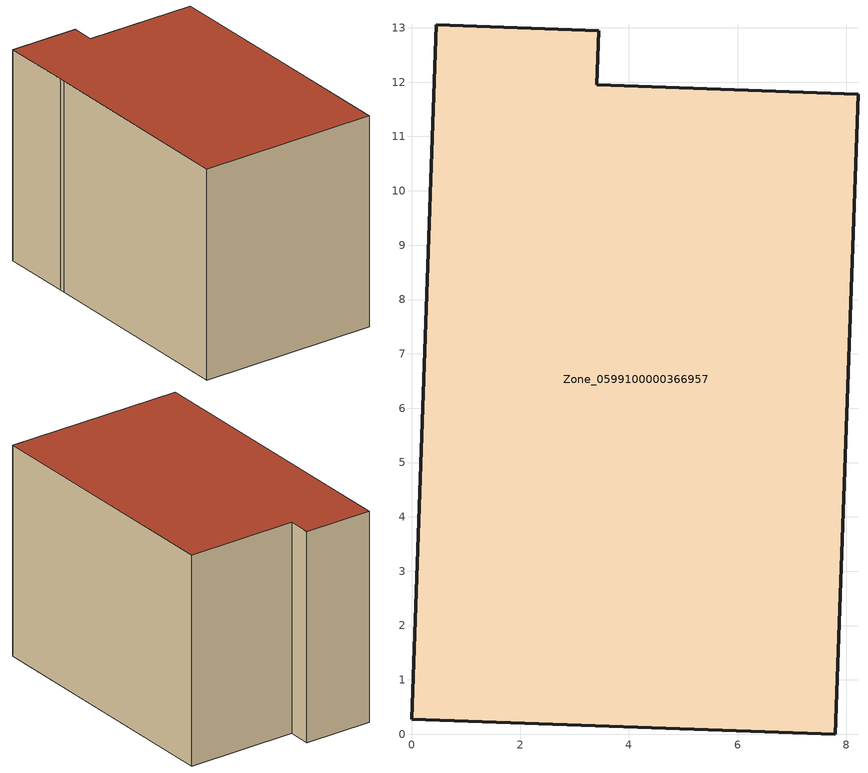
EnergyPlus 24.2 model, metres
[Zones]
Zone_0599100000366957
 floor ground (C_G): 0,0.28 0.34,9.66 0.35,9.94 0.46,13.06 3.45,12.95 3.41,11.95 8.22,11.78 7.79,0 z0
 wall outside (C_F): 3.45,12.95 0.46,13.06 0.35,9.94 0.34,9.66 0,0.28 7.79,0 8.22,11.78 3.41,11.95 3.45,12.95 z0:9.17
 roof outside (C_R): 0.34,9.66 0,0.28 7.79,0 8.22,11.78 3.41,11.95 3.45,12.95 0.46,13.06 0.35,9.94 z9.17
[BUILDING]
Pand.0599100000366957: North Axis=0; Terrain=City; Loads Convergence Tolerance Value=0.04; Temperature Convergence Tolerance Value=0.4; Solar Distribution=FullExterior; Maximum Number of Warmup Days=25; Minimum Number of Warmup Days=1
[Site:Location]
Rotterdam.The.Hague.AP_ZH_NLD Design_Conditions: Latitude=51.96; Longitude=4.45; Time Zone=1; Elevation=-4.5
[SITE:GROUNDTEMPERATURE:BUILDINGSURFACE]
18, 18, 18, 18, 18, 18, 18, 18, 18, 18, 18, 18
[MATERIAL] Thermal Absorptance=0.9; Solar Absorptance=0.7; Visible Absorptance=0.7
Name | Roughness | Thickness | Conductivity | Density | Specific Heat
G.TC.1992-2005 | MediumSmooth | 0.15 | 0.06 | 540 | 1210
F.TC.1992-2005 | Rough | 0.3 | 0.12 | 1920 | 840
R.TC.1992-2005 | MediumRough | 0.2 | 0.08 | 1500 | 1000
[CONSTRUCTION]
C_G: G.TC.1992-2005
C_F: F.TC.1992-2005
C_R: R.TC.1992-2005
[ZONE]
Zone_0599100000366957: Type=1; Multiplier=1; Ceiling Height=Autocalculate; Volume=Autocalculate; Floor Area=autocalculate; Part of Total Floor Area=Yes
[ZONEINFILTRATION:DESIGNFLOWRATE]
Infil_Zone_0599100000366957: Zone or ZoneList or Space or SpaceList=Zone_0599100000366957; Schedule=AlwaysOn; Design Flow Rate Calculation Method=Flow/Area; Flow Rate per Floor Area=0.0015; Constant Term Coefficient=1; Temperature Term Coefficient=0; Velocity Term Coefficient=0; Velocity Squared Term Coefficient=0
[HVACTEMPLATE:ZONE:IDEALLOADSAIRSYSTEM]
Zone_0599100000366957: Maximum Heating Supply Air Temperature=50; Minimum Cooling Supply Air Temperature=13; Maximum Heating Supply Air Humidity Ratio=0.0156; Minimum Cooling Supply Air Humidity Ratio=0.0077; Heating Limit=NoLimit; Cooling Limit=NoLimit; Dehumidification Control Type=ConstantSensibleHeatRatio; Cooling Sensible Heat Ratio=0.7; Dehumidification Setpoint=60; Humidification Control Type=None; Humidification Setpoint=30; Outdoor Air Method=None; Outdoor Air Flow Rate per Person=0.00944; Outdoor Air Flow Rate per Zone Floor Area=0; Outdoor Air Flow Rate per Zone=0; Demand Controlled Ventilation Type=None; Outdoor Air Economizer Type=NoEconomizer; Heat Recovery Type=None; Sensible Heat Recovery Effectiveness=0.7; Latent Heat Recovery Effectiveness=0.65
[ZONECONTROL:THERMOSTAT]
ThermostatControl_Zone_0599100000366957: Zone or ZoneList=Zone_0599100000366957; Control Type Schedule=DualSetpointControlType; Control 1=Thermostat_Zone_0599100000366957; Temperature Difference Between Cutout And Setpoint=0
[THERMOSTATSETPOINT:DUALSETPOINT]
Thermostat_Zone_0599100000366957: Heating Setpoint Temperature Schedule=HeatingSetpoint_Zone_0599100000366957; Cooling Setpoint Temperature Schedule=CoolingSetpoint_Zone_0599100000366957
[SCHEDULE:COMPACT]
HeatingSetpoint_Zone_0599100000366957: Through: 12/31, For: AllDays, Until: 24:00, 21
CoolingSetpoint_Zone_0599100000366957: Through: 12/31, For: AllDays, Until: 24:00, 24
DualSetpointControlType: Through: 12/31, For: AllDays, Until: 24:00, 4
AlwaysOn: Through: 12/31, For: AllDays, Until: 24:00, 1
